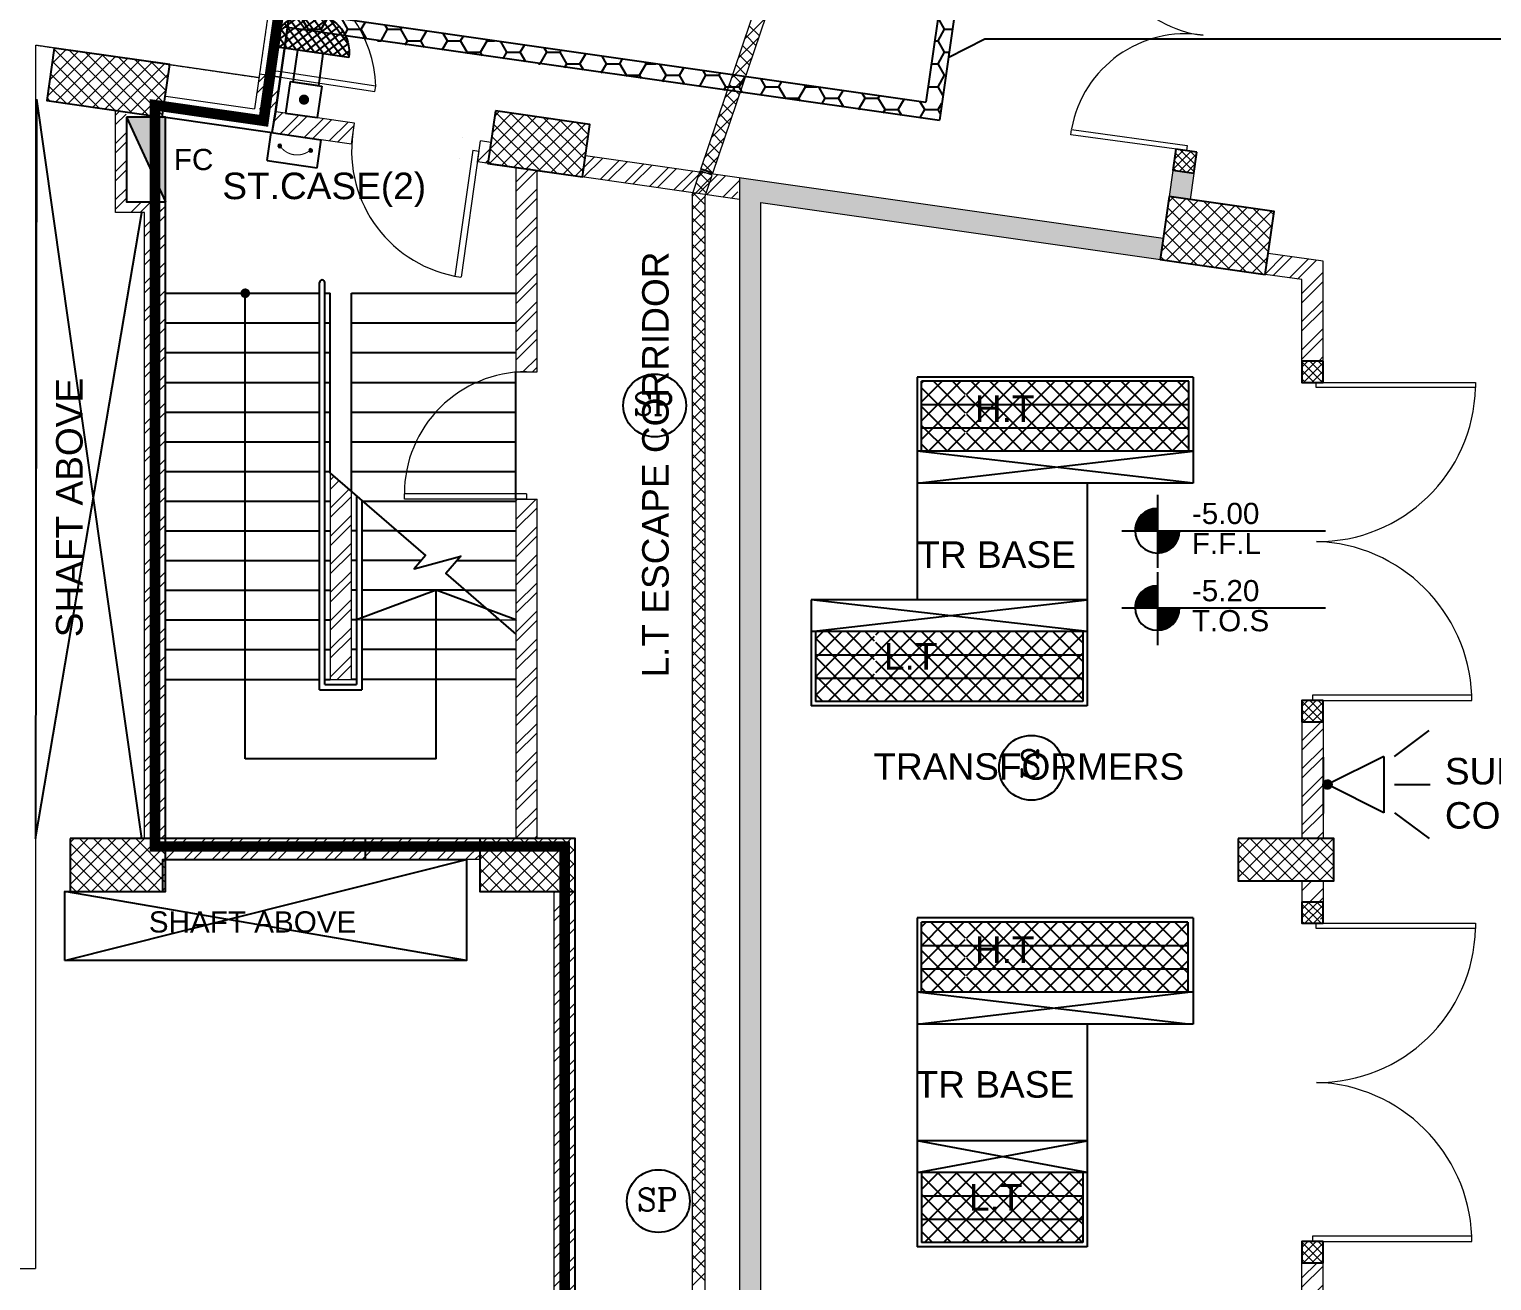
# Model space of a CAD drawing. Header units: inches. Extents: x 1217570 to 1674444, y 326920 to 480291.
# Drawn here: x 1548253 to 1562038, y 347090 to 358889 of the extents above; entities that cross this region are included whole.
import ezdxf

# ---------------------------------------------------------------- set-up
doc = ezdxf.new("R2010")
doc.units = ezdxf.units.IN
doc.header["$MEASUREMENT"] = 0
for name, pattern in [('DASHED2', [9.525, 6.35, -3.175]), ('HIDDEN', [9.525, 6.35, -3.175]), ('PHANTOM21', [1.25, 0.625, -0.125, 0.125, -0.125, 0.125, -0.125])]:
    doc.linetypes.add(name, pattern=pattern)
for name, color, linetype in [('01- Low voltage', 7, 'Continuous'), ('FA', 31, 'Continuous'), ('FFNEW', 252, 'Continuous'), ('FI-AL', 31, 'Continuous'), ('P-FIRE-HOSE', 8, 'PHANTOM21'), ('P-FIRE-TXT', 181, 'Continuous'), ('PA', 31, 'Continuous'), ('S-COL', 210, 'Continuous'), ('SHAFT', 7, 'Continuous'), ('stair', 1, 'Continuous'), ('STEEL', 5, 'Continuous'), ('TAXT', 3, 'Continuous'), ('TE-TX', 2, 'Continuous'), ('TEL', 211, 'Continuous'), ('Telephonw', 23, 'Continuous'), ('TEXT', 181, 'Continuous'), ('TRENCH', 8, 'Continuous'), ('VP', 8, 'Continuous')]:
    doc.layers.add(name, color=color, linetype=linetype)
for name, color, linetype, lineweight in [('A-Aroom', 3, 'Continuous', 18), ('A-BLOCK', 43, 'Continuous', 13), ('A-DOOR', 10, 'Continuous', 15), ('A-GLASS', 4, 'Continuous', 5), ('A-HATCH CONCRETE', 254, 'Continuous', 5), ('A-LEASING LINE', 7, 'DASHED2', 9), ('A-PROJECTION', 31, 'Continuous', 15), ('escape route', 8, 'HIDDEN', 15), ('wall hatch', 252, 'Continuous', 0)]:
    doc.layers.add(name, color=color, linetype=linetype, lineweight=lineweight)
doc.styles.add('romance', font='romanc.shx')
doc.styles.add('style1', font='arial.ttf')
pattern_1 = [(45, (1337614.36, 312749.91), (-132.58252, 132.58252), []), (45, (1337702.74, 312749.91), (-132.58252, 132.58252), [])]
pattern_2 = [(45, (1337639.36, 312749.91), (-132.58252, 132.58252), []), (45, (1337727.74, 312749.91), (-132.58252, 132.58252), [])]
pattern_3 = [(45, (1337614.36, 312749.91), (-88.388348, 88.388348), []), (135, (1337614.36, 312749.91), (-88.388348, -88.388348), [])]
pattern_4 = [(45, (1337614.36, 312749.915), (-66.29126, 66.29126), []), (135, (1337614.36, 312749.915), (-66.29126, -66.29126), [])]
pattern_5 = [(45, (1337614.356, 312749.915), (-39.7747564, 39.7747564), []), (135, (1337614.356, 312749.915), (-39.7747564, -39.7747564), [])]
pattern_6 = [(45, (1341716.94, 266100.54), (-132.58252, 132.58252), []), (45, (1341805.33, 266100.54), (-132.58252, 132.58252), [])]
pattern_7 = [(45, (1341716.94, 266100.535), (-66.29126, 66.29126), []), (135, (1341716.94, 266100.535), (-66.29126, -66.29126), [])]

# ---------------------------------------------------------------- blocks, each defined once
blk = doc.blocks.new('SDGTFHHD')
at = {"layer": 'A-HATCH CONCRETE'}
h = blk.add_hatch(dxfattribs=at)
h.set_pattern_fill('ANSI37', color=254, scale=750)
h.set_pattern_definition(pattern_4)
h.paths.add_polyline_path([(1383205, 739796), (1383135, 739301), (1384026, 739173), (1384096, 739668)])
h = blk.add_hatch(dxfattribs=at)
h.set_pattern_fill('ANSI37,_O', color=254, scale=450)
h.set_pattern_definition(pattern_5)
h.paths.add_polyline_path([(1389817, 739408), (1389619, 739436), (1389591, 739238), (1389789, 739210)])
h = blk.add_hatch(dxfattribs=at)
h.set_pattern_fill('ANSI37', color=254, scale=750)
h.set_pattern_definition(pattern_4)
h.paths.add_polyline_path([(1389555, 738990), (1389471, 738396), (1390461, 738255), (1390545, 738849)])
h = blk.add_hatch(dxfattribs=at)
h.set_pattern_fill('ANSI37,_O', color=254, scale=450)
h.set_pattern_definition([(45, (1337614.356, 320249.915), (-39.7747564, 39.7747564), []), (135, (1337614.356, 320249.915), (-39.7747564, -39.7747564), [])])
h.paths.add_polyline_path([(1391007, 737437), (1390807, 737437), (1390807, 737237), (1391007, 737237)])
h = blk.add_hatch(dxfattribs=at)
h.set_pattern_fill('ANSI37,_O', color=254, scale=450)
h.set_pattern_definition([(45, (1337614.356, 317049.915), (-39.7747564, 39.7747564), []), (135, (1337614.356, 317049.915), (-39.7747564, -39.7747564), [])])
h.paths.add_polyline_path([(1391007, 734237), (1390807, 734237), (1390807, 734037), (1391007, 734037)])
h = blk.add_hatch(dxfattribs=at)
h.set_pattern_fill('ANSI37', color=254, scale=750)
h.set_pattern_definition(pattern_4)
h.paths.add_polyline_path([(1390207, 732937), (1390207, 732537), (1391108, 732537), (1391108, 732937)])
h = blk.add_hatch(dxfattribs=at)
h.set_pattern_fill('ANSI37,_O', color=254, scale=450)
h.set_pattern_definition(pattern_5)
h.paths.add_polyline_path([(1391007, 732337), (1390807, 732337), (1390807, 732137), (1391007, 732137)])
h = blk.add_hatch(dxfattribs=at)
h.set_pattern_fill('ANSI37,_O', color=254, scale=450)
h.set_pattern_definition([(45, (1337614.356, 311949.915), (-39.7747564, 39.7747564), []), (135, (1337614.356, 311949.915), (-39.7747564, -39.7747564), [])])
h.paths.add_polyline_path([(1391007, 729137), (1390807, 729137), (1390807, 728937), (1391007, 728937)])
at = {"layer": 'TEXT', "ltscale": 0.5}
h = blk.add_hatch(dxfattribs=at)
h.set_pattern_fill('ANSI31', color=254, scale=0.8)
h.set_pattern_definition([(45, (307452.52672, 146264.8709), (-0.070710678119, 0.070710678119), [])])
h.paths.add_polyline_path([(1389444, 736048, 0.414214), (1389234, 735838), (1389444, 735838)])
h.paths.add_polyline_path([(1389654, 735838), (1389444, 735838), (1389444, 735629, 0.414214)])
h = blk.add_hatch(dxfattribs=at)
h.set_pattern_fill('ANSI31', color=254, scale=0.8)
h.set_pattern_definition([(45, (307452.52672, 145536.4709), (-0.070710678119, 0.070710678119), [])])
h.paths.add_polyline_path([(1389444, 735320, 0.414214), (1389234, 735110), (1389444, 735110)])
h.paths.add_polyline_path([(1389654, 735110), (1389444, 735110), (1389444, 734900, 0.414214)])
at = {"layer": 'TRENCH'}
h = blk.add_hatch(dxfattribs=at)
h.set_pattern_fill('ANSI37', color=254, scale=1000)
h.set_pattern_definition(pattern_3)
h.paths.add_polyline_path([(1389741, 737027), (1389741, 737247), (1387221, 737247), (1387221, 737027)])
h.paths.add_polyline_path([(1389741, 736807), (1389741, 737027), (1387221, 737027), (1387221, 736807)])
h.paths.add_polyline_path([(1387221, 736807), (1387221, 736587), (1389741, 736587), (1389741, 736807)])
h.paths.add_polyline_path([(1387634, 736727), (1387644, 736727), (1387644, 737242), (1387634, 737242)])
h.paths.add_polyline_path([(1387662, 736686), (1388324, 736686), (1388324, 737226), (1387662, 737226)], flags=9)
h = blk.add_hatch(dxfattribs=at)
h.set_pattern_fill('ANSI37', color=254, scale=1000)
h.set_pattern_definition(pattern_3)
h.paths.add_polyline_path([(1386221, 734887), (1386221, 734667), (1388741, 734667), (1388741, 734887)])
h.paths.add_polyline_path([(1386221, 734667), (1386221, 734447), (1388741, 734447), (1388741, 734667)])
h.paths.add_polyline_path([(1388741, 734227), (1388741, 734447), (1386221, 734447), (1386221, 734227)])
h.paths.add_polyline_path([(1386779, 734392), (1386792, 734392), (1386792, 734907), (1386779, 734907)])
h.paths.add_polyline_path([(1386805, 734351), (1387414, 734351), (1387414, 734891), (1386805, 734891)], flags=9)
h = blk.add_hatch(dxfattribs=at)
h.set_pattern_fill('ANSI37', color=254, scale=1000)
h.set_pattern_definition(pattern_3)
h.paths.add_polyline_path([(1387221, 732147), (1387221, 731927), (1389731, 731927), (1389731, 732147)])
h.paths.add_polyline_path([(1387221, 731927), (1387221, 731707), (1389731, 731707), (1389731, 731927)])
h.paths.add_polyline_path([(1387221, 731707), (1387221, 731487), (1389731, 731487), (1389731, 731707)])
h.paths.add_polyline_path([(1387634, 731627), (1387646, 731627), (1387646, 732142), (1387634, 732142)])
h.paths.add_polyline_path([(1387662, 731586), (1388324, 731586), (1388324, 732126), (1387662, 732126)], flags=9)
h = blk.add_hatch(dxfattribs=at)
h.set_pattern_fill('ANSI37', color=254, scale=1000)
h.set_pattern_definition(pattern_3)
h.paths.add_polyline_path([(1387221, 729787), (1387221, 729567), (1388741, 729567), (1388741, 729787)])
h.paths.add_polyline_path([(1387221, 729567), (1387221, 729347), (1388741, 729347), (1388741, 729567)])
h.paths.add_polyline_path([(1388741, 729127), (1388741, 729347), (1387221, 729347), (1387221, 729127)])
h.paths.add_polyline_path([(1387606, 729251), (1388215, 729251), (1388215, 729791), (1387606, 729791)], flags=9)
at = {"layer": 'wall hatch', "ltscale": 500}
h = blk.add_hatch(dxfattribs=at)
h.set_pattern_fill('ANSI35', color=254, scale=500)
h.set_pattern_definition([(45, (1389662.71, 739214.03), (-88.3883, 88.3883), []), (45, (1389751.1, 739214.03), (-88.3883, 88.3883), [156.25, -31.25, 0, -31.25])])
edge = h.paths.add_edge_path(flags=17)
edge.add_line((1391295, 749705), (1391097, 749734))
edge.add_line((1391097, 749734), (1389985, 741945))
edge.add_line((1389985, 741945), (1390199, 741915))
edge.add_line((1390199, 741915), (1391295, 749705))
edge.add_line((1391295, 749705), (1391097, 749734))
h.paths.add_polyline_path([(1391295, 749705), (1391097, 749734), (1389985, 741945), (1390199, 741915)], flags=17)
h.paths.add_polyline_path([(1389471, 738396), (1389499, 738594), (1385507, 739164), (1385507, 739003), (1385507, 738966), (1385507, 728237), (1385707, 728237), (1385707, 738933)])
h.paths.add_polyline_path([(1389789, 739210), (1389591, 739238), (1389555, 738990), (1389753, 738962)])
h.paths.add_polyline_path([(1385507, 726937), (1385707, 726940), (1385707, 727037), (1385507, 727037)])
h = blk.add_hatch(dxfattribs=at)
h.set_pattern_fill('ANSI32', color=254, scale=500)
h.set_pattern_definition(pattern_1)
h.paths.add_polyline_path([(1380097, 739738), (1380097, 739734), (1381848, 739484), (1381876, 739682), (1381134, 739788), (1381100, 739591)])
h = blk.add_hatch(dxfattribs=at)
h.set_pattern_fill('ANSI32', color=254, scale=500)
h.set_pattern_definition(pattern_1)
h.paths.add_polyline_path([(1383163, 739499), (1383064, 739513), (1383036, 739315), (1383135, 739301)])
h = blk.add_hatch(dxfattribs=at)
h.set_pattern_fill('ANSI32', color=254, scale=500)
h.set_pattern_definition(pattern_2)
h.paths.add_polyline_path([(1383597, 737337), (1383598, 739243), (1383397, 739272), (1383397, 737337)])
h = blk.add_hatch(dxfattribs=at)
h.set_pattern_fill('ANSI32', color=254, scale=500)
h.set_pattern_definition(pattern_1)
h.paths.add_polyline_path([(1385507, 739164), (1384054, 739371), (1384026, 739173), (1385482, 738966)])
h = blk.add_hatch(dxfattribs=at)
h.set_pattern_fill('ANSI32', color=254, scale=500)
h.set_pattern_definition(pattern_1)
h.paths.add_polyline_path([(1390348, 738291), (1390461, 738255), (1390348, 738291)])
h.paths.add_polyline_path([(1390807, 737437), (1391007, 737437), (1391007, 738379), (1390489, 738453), (1390461, 738255), (1390807, 738204), (1390807, 737237)])
h = blk.add_hatch(dxfattribs=at)
h.set_pattern_fill('ANSI32', color=254, scale=500)
h.set_pattern_definition(pattern_2)
h.paths.add_polyline_path([(1383597, 736137), (1383397, 736137), (1383397, 732937), (1383597, 732937)])
h.paths.add_polyline_path([(1381647, 736382), (1381647, 734437), (1381847, 734437), (1381847, 736208)])
h = blk.add_hatch(dxfattribs=at)
h.set_pattern_fill('ANSI32', color=254, scale=500)
h.set_pattern_definition([(45, (1337589.36, 312749.91), (-132.58252, 132.58252), []), (45, (1337677.74, 312749.91), (-132.58252, 132.58252), [])])
h.paths.add_polyline_path([(1391007, 732537), (1390982, 732537), (1390982, 732137), (1390992, 732137), (1391007, 732137)])
h.paths.add_polyline_path([(1390807, 732337), (1390982, 732337), (1390982, 732537), (1390807, 732537)])
h.paths.add_polyline_path([(1391007, 734037), (1390807, 734037), (1390807, 732937), (1391007, 732937)])
h = blk.add_hatch(dxfattribs=at)
h.set_pattern_fill('ANSI32', color=254, scale=500)
h.set_pattern_definition(pattern_1)
edge = h.paths.add_edge_path()
edge.add_line((1391007, 728937), (1390807, 728937))
edge.add_line((1390807, 728937), (1390807, 728637))
edge.add_line((1390807, 728637), (1386283, 728637))
edge.add_arc((1385908, 728581), 379, -22.3179, 8.5397, ccw=False)
edge.add_line((1386259, 728437), (1390807, 728437))
edge.add_line((1390807, 728437), (1390807, 727687))
edge.add_line((1390807, 727687), (1391007, 727687))
edge.add_line((1391007, 727687), (1391007, 728937))
at = {"color": 254, "linetype": 'Continuous', "ltscale": 100}
blk.add_lwpolyline([(1385707, 721237), (1385707, 726940), (1385507, 726937), (1383958, 726937), (1383958, 732937), (1380097, 732937), (1380097, 739738), (1381100, 739591), (1381134, 739788), (1381678, 743600), (1382721, 750905), (1382763, 751202), (1347098, 756262), (1346331, 744553), (1368108, 741445), (1368106, 734887), (1367208, 734887), (1367208, 734687), (1367208, 731437), (1359158, 731437), (1359158, 731237), (1359158, 721237), (1385707, 721237)], dxfattribs=at)
at = {"layer": 'A-BLOCK', "color": 254, "ltscale": 100}
for p, q in [((1381180, 740114), (1381134, 739788)), ((1381848, 739484), (1380070, 739738)), ((1381876, 739682), (1381134, 739788)), ((1381848, 739484), (1381876, 739682)), ((1383036, 739315), (1383064, 739513)), ((1383163, 739499), (1383064, 739513)), ((1389619, 739436), (1389555, 738990)), ((1389619, 739436), (1389817, 739408)), ((1389817, 739408), (1389753, 738962)), ((1385507, 738962), (1383036, 739315)), ((1383397, 739267), (1383397, 737337)), ((1389499, 738594), (1384054, 739371)), ((1383597, 737337), (1383597, 739238)), ((1380097, 732937), (1380097, 738938)), ((1391007, 738379), (1390489, 738453)), ((1391007, 737237), (1391007, 738379)), ((1390807, 738206), (1390461, 738255)), ((1390807, 737237), (1390807, 738206)), ((1383397, 737337), (1383597, 737337)), ((1391007, 737237), (1390807, 737237)), ((1383397, 736137), (1383397, 732937)), ((1383397, 736137), (1383597, 736137)), ((1383597, 732937), (1383597, 736137)), ((1390807, 734237), (1390807, 732937)), ((1391007, 734237), (1390807, 734237)), ((1391007, 734237), (1391007, 732937)), ((1383108, 732937), (1380097, 732937)), ((1390807, 732537), (1390807, 732137)), ((1391007, 732537), (1391007, 732137)), ((1383958, 732437), (1383958, 726937)), ((1391007, 732137), (1390807, 732137)), ((1390807, 728637), (1390807, 729137)), ((1391007, 729137), (1390807, 729137)), ((1391007, 728437), (1391007, 729137))]:
    blk.add_line(p, q, dxfattribs=at)
blk.add_lwpolyline([(1385507, 739164), (1385507, 728237), (1385707, 728237), (1385707, 738933), (1389472, 738396)], dxfattribs=at)
blk.add_lwpolyline([(1381647, 736382), (1381647, 734437), (1381847, 734437), (1381847, 736208)], close=True, dxfattribs=at)
at = {"layer": 'A-DOOR', "color": 254}
for p, q in [((1382991, 739425), (1382821, 738237)), ((1383050, 739417), (1382881, 738229)), ((1382991, 739425), (1383050, 739417)), ((1389725, 739471), (1389718, 739422)), ((1390942, 737187), (1390942, 737237)), ((1382347, 736137), (1382347, 736187)), ((1383497, 736187), (1382347, 736187)), ((1383497, 736137), (1382347, 736137)), ((1383497, 736187), (1383497, 736137)), ((1390907, 734287), (1390907, 734237)), ((1390942, 732087), (1390942, 732137)), ((1390907, 729187), (1390907, 729137))]:
    blk.add_line(p, q, dxfattribs=at)
for points in [[(1381180, 740114), (1382070, 739980), (1382077, 740030), (1381187, 740163)], [(1389669, 739429), (1389718, 739422), (1388629, 739572), (1388636, 739622), (1389725, 739471)], [(1390992, 737237), (1390942, 737237), (1392442, 737237), (1392442, 737187), (1390942, 737187)], [(1390957, 734237), (1390907, 734237), (1392407, 734237), (1392407, 734287), (1390907, 734287)], [(1390992, 732137), (1390942, 732137), (1392442, 732137), (1392442, 732087), (1390942, 732087)], [(1390957, 729137), (1390907, 729137), (1392407, 729137), (1392407, 729187), (1390907, 729187)]]:
    blk.add_lwpolyline(points, dxfattribs=at)
for centre, radius, start, end in [((1389995, 741571), 1068, 173.0804, 263.5363), ((1380924, 740000), 1153, 1.4715, 70.0116), ((1389710, 739431), 1092, 81.3402, 169.6412), ((1383050, 739417), 1200, 171.8773, 261.8773), ((1383497, 736187), 1150, 89.9978, 180), ((1390956, 737223), 1487, 269.4746, 358.5943), ((1390894, 734223), 1515, 2.4168, 88.1519), ((1390956, 732123), 1487, 269.4746, 358.5943), ((1390894, 729123), 1515, 2.4168, 88.1519)]:
    blk.add_arc(centre, radius, start, end, dxfattribs=at)
at = {"layer": 'A-PROJECTION', "color": 254}
blk.add_line((1383244, 734997), (1383397, 734997), dxfattribs=at)
at = {"layer": 'S-COL', "color": 254}
for points in [[(1383205, 739796), (1383135, 739301), (1384026, 739173), (1384096, 739668)], [(1389817, 739408), (1389619, 739436), (1389591, 739238), (1389789, 739210), (1389817, 739408)], [(1389555, 738990), (1389471, 738396), (1390461, 738255), (1390545, 738849)], [(1391007, 737437), (1390807, 737437), (1390807, 737237), (1391007, 737237)], [(1391007, 734237), (1390807, 734237), (1390807, 734037), (1391007, 734037)], [(1390207, 732937), (1390207, 732537), (1391108, 732537), (1391108, 732937)], [(1391007, 732337), (1390807, 732337), (1390807, 732137), (1391007, 732137)], [(1391007, 729137), (1390807, 729137), (1390807, 728937), (1391007, 728937)]]:
    blk.add_lwpolyline(points, close=True, dxfattribs=at)
blk.add_lwpolyline([(1383958, 732437), (1383958, 732437), (1383958, 732937), (1383058, 732937)], dxfattribs=at)
at = {"layer": 'SHAFT', "color": 254, "linetype": 'HIDDEN', "ltscale": 0.5}
for p, q in [((1381847, 736208), (1381847, 738077)), ((1381847, 738077), (1383397, 738077)), ((1381847, 737797), (1383397, 737797)), ((1381847, 737517), (1383397, 737517)), ((1383397, 736137), (1383397, 737340)), ((1381847, 737237), (1383397, 737237)), ((1381847, 736957), (1383397, 736957)), ((1381847, 736677), (1383397, 736677)), ((1381847, 736397), (1383397, 736397)), ((1381952, 736117), (1383397, 736117)), ((1382275, 735837), (1383397, 735837)), ((1382845, 735557), (1383397, 735557)), ((1382921, 735277), (1383397, 735277))]:
    blk.add_line(p, q, dxfattribs=at)
at = {"layer": 'stair', "color": 254}
for p, q in [((1381547, 734337), (1381547, 738177)), ((1381597, 734387), (1381597, 738177)), ((1380097, 738077), (1381547, 738077)), ((1380847, 733687), (1380847, 738077)), ((1381597, 738077), (1381647, 738077)), ((1381647, 736382), (1381647, 738077)), ((1380097, 737797), (1381547, 737797)), ((1381597, 737797), (1381647, 737797)), ((1380097, 737517), (1381547, 737517)), ((1381597, 737517), (1381647, 737517)), ((1380097, 737237), (1381547, 737237)), ((1381597, 737237), (1381647, 737237)), ((1380097, 736957), (1381547, 736957)), ((1381597, 736957), (1381647, 736957)), ((1380097, 736677), (1381547, 736677)), ((1381597, 736677), (1381647, 736677)), ((1380097, 736397), (1381547, 736397)), ((1381597, 736397), (1381647, 736397)), ((1380097, 736117), (1381547, 736117)), ((1381597, 736117), (1381647, 736117)), ((1381897, 736165), (1381897, 734387)), ((1381947, 736121), (1381947, 734337)), ((1380097, 735837), (1381547, 735837)), ((1381597, 735837), (1381647, 735837)), ((1381897, 735837), (1381847, 735837)), ((1382275, 735837), (1381947, 735837)), ((1380097, 735557), (1381547, 735557)), ((1381597, 735557), (1381647, 735557)), ((1381897, 735557), (1381847, 735557)), ((1382506, 735557), (1381947, 735557)), ((1380097, 735277), (1381547, 735277)), ((1381597, 735277), (1381647, 735277)), ((1381897, 735277), (1381847, 735277)), ((1382921, 735277), (1381947, 735277)), ((1382647, 733687), (1382647, 735277)), ((1380097, 734997), (1381547, 734997)), ((1381597, 734997), (1381647, 734997)), ((1381897, 734997), (1381847, 734997)), ((1383244, 734997), (1381947, 734997)), ((1380097, 734717), (1381547, 734717)), ((1381597, 734717), (1381647, 734717)), ((1381897, 734717), (1381847, 734717)), ((1383397, 734717), (1381947, 734717)), ((1380097, 734437), (1381547, 734437)), ((1381597, 734437), (1381647, 734437)), ((1381897, 734437), (1381847, 734437)), ((1383397, 734437), (1381947, 734437)), ((1381547, 734337), (1381947, 734337)), ((1381597, 734387), (1381897, 734387)), ((1381597, 734387), (1381897, 734387)), ((1382647, 733687), (1380847, 733687))]:
    blk.add_line(p, q, dxfattribs=at)
at = {"layer": 'stair', "color": 254, "const_width": 40.5}
blk.add_lwpolyline([(1380872, 738077, -1), (1380822, 738077, -1)], format="xyb", close=True, dxfattribs=at)
at = {"layer": 'stair', "color": 254, "const_width": 5}
blk.add_lwpolyline([(1380847, 738077), (1380847, 733687), (1382647, 733687), (1382647, 735277), (1381897, 734997), (1383397, 734997), (1382647, 735277)], dxfattribs=at)
at = {"layer": 'stair', "color": 254}
for points in [[(1381647, 736382), (1382545, 735603), (1382439, 735480), (1382880, 735598), (1382739, 735435), (1383397, 734864)], [(1383397, 734997), (1382647, 735277), (1381897, 734997)]]:
    blk.add_lwpolyline(points, dxfattribs=at)
blk.add_arc((1381572, 738177), 25, 0, 180, dxfattribs=at)
at = {"layer": 'STEEL', "color": 254}
for p, q in [((1382891, 739541), (1382891, 739541)), ((1382863, 739343), (1382863, 739343))]:
    blk.add_line(p, q, dxfattribs=at)
at = {"layer": 'TEXT', "color": 254, "ltscale": 0.5}
for p, q in [((1389444, 736176), (1389444, 735488)), ((1389110, 735838), (1391028, 735838)), ((1389444, 735447), (1389444, 734760)), ((1389110, 735110), (1391028, 735110))]:
    blk.add_line(p, q, dxfattribs=at)
for centre in [(1389444, 735838), (1389444, 735110)]:
    blk.add_arc(centre, 210, 90, 0, dxfattribs=at)
at = {"layer": 'TRENCH', "color": 254}
for p, q in [((1389781, 737287), (1387181, 737287)), ((1387181, 737287), (1387181, 735186)), ((1389741, 737247), (1387221, 737247)), ((1387221, 736587), (1387221, 737247)), ((1389741, 736587), (1389741, 737247)), ((1389781, 737287), (1389781, 736286)), ((1387221, 737027), (1389741, 737027)), ((1387221, 736807), (1389741, 736807)), ((1389781, 736587), (1387181, 736587)), ((1387181, 736587), (1387181, 735186)), ((1387181, 736286), (1389781, 736587)), ((1389781, 736286), (1387181, 736587)), ((1389781, 736287), (1387181, 736287)), ((1388781, 736287), (1387181, 736287)), ((1387181, 736275), (1387181, 735186)), ((1388781, 736286), (1388781, 734187)), ((1388781, 736286), (1388781, 735186)), ((1388781, 735187), (1386181, 735187)), ((1386181, 735186), (1386181, 734187)), ((1386181, 734887), (1388781, 735186)), ((1388781, 734887), (1386181, 735186)), ((1388781, 735187), (1387181, 735187)), ((1388781, 734887), (1386181, 734887)), ((1386221, 734887), (1386221, 734227)), ((1388741, 734887), (1388741, 734227)), ((1386221, 734667), (1388741, 734667)), ((1386221, 734447), (1388741, 734447)), ((1388781, 734187), (1386181, 734187)), ((1388741, 734227), (1386221, 734227)), ((1389781, 732187), (1387181, 732187)), ((1387181, 732187), (1387181, 729087)), ((1389731, 732147), (1387221, 732147)), ((1387221, 731487), (1387221, 732147)), ((1389731, 732147), (1389731, 731487)), ((1389781, 732187), (1389781, 731186)), ((1387221, 731927), (1389731, 731927)), ((1387221, 731707), (1389731, 731707)), ((1389781, 731487), (1387181, 731487)), ((1387181, 731487), (1387181, 731193)), ((1387181, 731186), (1389731, 731487)), ((1389731, 731186), (1387181, 731487)), ((1388781, 731187), (1387181, 731187)), ((1387181, 731175), (1387181, 730086)), ((1389781, 731186), (1388781, 731186)), ((1388781, 731186), (1388781, 730086)), ((1388781, 730087), (1387181, 730087)), ((1387181, 729787), (1388781, 730086)), ((1388781, 729787), (1387181, 730086)), ((1388781, 730086), (1388781, 729087)), ((1388781, 729787), (1387181, 729787)), ((1387221, 729787), (1387221, 729127)), ((1388741, 729787), (1388741, 729127)), ((1387221, 729567), (1388741, 729567)), ((1387221, 729347), (1388741, 729347)), ((1388781, 729087), (1387181, 729087)), ((1388741, 729127), (1387221, 729127))]:
    blk.add_line(p, q, dxfattribs=at)
at = {"layer": 'TEXT', "color": 254, "ltscale": 0.5, "style": 'style1'}
for s, height, p in [('ST.CASE(2)', 250, (1380631, 738964)), ('-5.00', 200, (1389769, 735901)), ('F.F.L', 200, (1389769, 735618)), ('-5.20', 200, (1389769, 735173)), ('T.O.S', 200, (1389769, 734890))]:
    blk.add_text(s, height=height, dxfattribs=at).set_placement(p)
blk.add_text('L.T ESCAPE CORRIDOR', height=250, rotation=90, dxfattribs=at).set_placement((1384838, 734454))
at = {"layer": 'TEXT', "color": 254, "ltscale": 0.5, "char_height": 250, "width": 5174.88, "attachment_point": 1, "style": 'style1'}
for s, insert in [('H.T', (1387724, 737113)), ('TR BASE', (1387181, 735738)), ('L.T', (1386867, 734778)), ('TRANSFORMERS', (1386767, 733740)), ('SUBSTATION\\PCORRIDOR ', (1392154, 733696)), ('H.T', (1387724, 732013)), ('TR BASE', (1387165, 730743)), ('L.T', (1387668, 729678))]:
    blk.add_mtext(s, dxfattribs=dict(at, insert=insert))
blk = doc.blocks.new('FHC')
at = {"layer": 'P-FIRE-HOSE', "linetype": 'Continuous'}
blk.add_hatch(color=256, dxfattribs=at).paths.add_polyline_path([(-0.4, 0.185), (-0.4, -0.185), (0.4, 0.185)])
blk.add_line((-0.4, -0.185), (0.4, 0.185), dxfattribs=at)
blk.add_lwpolyline([(-0.4, -0.185), (0.4, -0.185), (0.4, 0.185), (-0.4, 0.185)], close=True, dxfattribs=at)
blk = doc.blocks.new('SEDRGFE')
at = {"layer": 'A-HATCH CONCRETE'}
h = blk.add_hatch(dxfattribs=at)
h.set_pattern_fill('ANSI37', color=250, scale=750)
h.set_pattern_definition(pattern_7)
h.paths.add_polyline_path([(1384168, 693089), (1384239, 693584), (1383150, 693740), (1383079, 693245)])
h = blk.add_hatch(dxfattribs=at)
h.set_pattern_fill('ANSI37', color=250, scale=750)
h.set_pattern_definition([(45, (1341806.06, 266100.535), (-66.29126, 66.29126), []), (135, (1341806.06, 266100.535), (-66.29126, -66.29126), [])])
h.paths.add_polyline_path([(1383300, 686288), (1383300, 685788), (1384200, 685788), (1384200, 686288)])
h = blk.add_hatch(dxfattribs=at)
h.set_pattern_fill('ANSI37', color=250, scale=750)
h.set_pattern_definition(pattern_7)
h.paths.add_polyline_path([(1387160, 686288), (1387160, 685788), (1388060, 685788), (1388060, 686288)])
at = {"layer": 'wall hatch', "ltscale": 500}
h = blk.add_hatch(dxfattribs=at)
h.set_pattern_fill('ANSI35', color=250, scale=500)
h.set_pattern_definition([(45, (1393765.3, 692564.65), (-88.38835, 88.38835), []), (45, (1393853.68, 692564.65), (-88.38835, 88.38835), [156.25, -31.25, 0, -31.25])])
edge = h.paths.add_edge_path(flags=17)
edge.add_line((1395397, 703056), (1395199, 703084))
edge.add_line((1395199, 703084), (1394088, 695296))
edge.add_line((1394088, 695296), (1394301, 695265))
edge.add_line((1394301, 695265), (1395397, 703056))
edge.add_line((1395397, 703056), (1395199, 703084))
h.paths.add_polyline_path([(1395397, 703056), (1395199, 703084), (1394088, 695296), (1394301, 695265)], flags=17)
h.paths.add_polyline_path([(1389810, 680290), (1389610, 680288), (1389610, 674888), (1389810, 674888)])
h = blk.add_hatch(dxfattribs=at)
h.set_pattern_fill('ANSI32', color=250, scale=500)
h.set_pattern_definition(pattern_6)
h.paths.add_polyline_path([(1385037, 693170), (1385235, 693142), (1385281, 693465), (1385083, 693494)])
h = blk.add_hatch(dxfattribs=at)
h.set_pattern_fill('ANSI32', color=250, scale=500)
h.set_pattern_definition([(45, (1341741.94, 266100.54), (-132.58252, 132.58252), []), (45, (1341830.33, 266100.54), (-132.58252, 132.58252), [])])
h.paths.add_polyline_path([(1383827, 693142), (1383727, 693156), (1383727, 692189), (1384197, 692189), (1384197, 692289), (1383827, 692289)])
h = blk.add_hatch(dxfattribs=at)
h.set_pattern_fill('ANSI32', color=250, scale=500)
h.set_pattern_definition(pattern_6)
h.paths.add_polyline_path([(1384200, 693089), (1384200, 693085), (1385203, 692942), (1385203, 692942)])
h = blk.add_hatch(dxfattribs=at)
h.set_pattern_fill('ANSI32', color=250, scale=500)
h.set_pattern_definition([(45, (1341743.92, 266100.58), (-132.58252, 132.58252), []), (45, (1341832.3, 266100.58), (-132.58252, 132.58252), [])])
h.paths.add_polyline_path([(1384199, 692223), (1384000, 692223), (1383999, 686288), (1384199, 686288)])
h = blk.add_hatch(dxfattribs=at)
h.set_pattern_fill('ANSI32', color=250, scale=500)
h.set_pattern_definition(pattern_6)
h.paths.add_polyline_path([(1387160, 686088), (1387160, 686288), (1384200, 686288), (1384200, 686088)])
h = blk.add_hatch(dxfattribs=at)
h.set_pattern_fill('ANSI32', color=250, scale=500)
h.set_pattern_definition(pattern_6)
h.paths.add_polyline_path([(1388060, 681938), (1387860, 681938), (1387860, 680088), (1389610, 680089), (1389610, 680289), (1388060, 680288)])
h.paths.add_polyline_path([(1388060, 683430), (1387860, 683430), (1387860, 681938), (1388060, 681938)])
h.paths.add_polyline_path([(1388060, 685788), (1387860, 685788), (1387860, 683430), (1388060, 683430)])
at = {"color": 250, "linetype": 'Continuous', "ltscale": 100}
blk.add_lwpolyline([(1389810, 674588), (1389810, 680290), (1389610, 680288), (1388060, 680288), (1388060, 686288), (1384200, 686288), (1384200, 693089), (1385203, 692942), (1385236, 693139), (1385780, 696950), (1386823, 704256), (1386865, 704553), (1351200, 709613), (1350434, 697904), (1372211, 694796), (1372209, 688237), (1371310, 688237), (1371310, 688038), (1371310, 684788), (1363260, 684788), (1363260, 684588), (1363260, 674588), (1389810, 674588)], dxfattribs=at)
at = {"layer": 'A-BLOCK', "color": 250, "ltscale": 100}
for p, q in [((1385085, 693493), (1385038, 693167)), ((1385283, 693465), (1385085, 693493)), ((1385283, 693465), (1385236, 693139)), ((1384201, 693287), (1385038, 693167)), ((1383727, 692189), (1383727, 693156)), ((1385203, 692942), (1384172, 693089)), ((1384200, 686288), (1384200, 692289)), ((1384000, 692189), (1383727, 692189)), ((1384000, 686288), (1384000, 692189)), ((1387210, 686288), (1384200, 686288)), ((1387160, 686088), (1384200, 686088)), ((1387860, 685788), (1387860, 680088)), ((1388060, 685788), (1388060, 680288))]:
    blk.add_line(p, q, dxfattribs=at)
at = {"layer": 'A-DOOR', "color": 250}
for points in [[(1385290, 693514), (1385191, 693529), (1385184, 693479)], [(1385233, 693472), (1385184, 693479), (1385283, 693464)]]:
    blk.add_lwpolyline(points, dxfattribs=at)
at = {"layer": 'escape route', "color": 250, "ltscale": 0.5}
for p, q in [((1385420, 695840), (1385080, 693462)), ((1382975, 693768), (1385080, 693462)), ((1382975, 682234), (1382975, 693768)), ((1363525, 682234), (1382975, 682234))]:
    blk.add_line(p, q, dxfattribs=at)
at = {"layer": 'S-COL', "color": 250}
for points in [[(1383150, 693740), (1383079, 693245), (1384168, 693089), (1384239, 693584)], [(1383300, 686288), (1383300, 685788), (1384200, 685788), (1384200, 686288)], [(1387160, 686288), (1387160, 685788), (1388060, 685788), (1388060, 686288)]]:
    blk.add_lwpolyline(points, close=True, dxfattribs=at)
at = {"layer": 'SHAFT', "color": 250, "ltscale": 0.5}
for p, q in [((1382984, 693258), (1382972, 686288)), ((1382984, 693258), (1383972, 686288)), ((1382972, 686288), (1383974, 692189)), ((1383249, 685138), (1387035, 686088)), ((1387035, 685138), (1383249, 685788))]:
    blk.add_line(p, q, dxfattribs=at)
blk.add_lwpolyline([(1383249, 685138), (1383249, 685788), (1384172, 685788), (1384172, 686088), (1387035, 686088), (1387035, 685138)], close=True, dxfattribs=at)
at = {"layer": 'VP', "color": 250, "ltscale": 100}
blk.add_line((1386081, 686288), (1386081, 686088), dxfattribs=at)
at = {"layer": 'P-FIRE-HOSE', "color": 250, "xscale": 1000.000000003958, "yscale": 1000.000000003958, "zscale": 1000.000000003958, "rotation": 270}
blk.add_blockref('FHC', (1384015, 692689), dxfattribs=at)
blk.add_blockref('FHC', (1384015, 692689), dxfattribs=at)
at = {"layer": 'P-FIRE-TXT', "color": 250, "style": 'style1'}
blk.add_text('FC', height=200, dxfattribs=at).set_placement((1384277, 692589))
at = {"layer": 'TAXT', "color": 250, "ltscale": 100, "style": 'style1'}
blk.add_text('SHAFT ABOVE', height=200, dxfattribs=at).set_placement((1384041, 685401))
at = {"layer": 'TEXT', "color": 250, "ltscale": 0.5, "style": 'style1'}
blk.add_text('SHAFT ABOVE', height=250, rotation=90, dxfattribs=at).set_placement((1383417, 688185))
blk = doc.blocks.new('A$C18244DA6')
at = {"color": 252, "linetype": 'Continuous', "ltscale": 100}
blk.add_line((34597, 14674), (34483, 14712), dxfattribs=at)
at = {"layer": 'A-Aroom', "color": 252}
for p, q in [((34483, 14712), (36746, 21404)), ((34597, 14674), (36860, 21366)), ((34400, 14466), (34477, 14694)), ((34591, 14655), (34477, 14694)), ((34520, 14447), (34591, 14655)), ((34400, 14466), (34400, 2420)), ((34520, 14447), (34520, 2420))]:
    blk.add_line(p, q, dxfattribs=at)
at = {"layer": 'A-Aroom', "color": 252, "linetype": 'Continuous'}
for p, q in [((34900, 15944), (35091, 16135)), ((35035, 15968), (34940, 16063)), ((34836, 15757), (35028, 15948)), ((34972, 15783), (34877, 15878)), ((35003, 15876), (34909, 15970)), ((34773, 15570), (34965, 15761)), ((34941, 15691), (34846, 15785)), ((34878, 15506), (34784, 15600)), ((34910, 15598), (34815, 15693)), ((34710, 15383), (34901, 15574)), ((34847, 15413), (34752, 15508)), ((34647, 15196), (34838, 15387)), ((34784, 15228), (34690, 15323)), ((34816, 15321), (34721, 15416)), ((34583, 15009), (34775, 15200)), ((34753, 15136), (34658, 15231)), ((34691, 14951), (34596, 15046)), ((34722, 15043), (34627, 15138)), ((34520, 14822), (34712, 15013)), ((34659, 14859), (34565, 14953)), ((34597, 14674), (34502, 14768)), ((34522, 14699), (34648, 14826)), ((34628, 14766), (34533, 14861)), ((34400, 14454), (34585, 14639)), ((34457, 14635), (34506, 14684)), ((34566, 14581), (34471, 14676)), ((34520, 14379), (34408, 14491)), ((34534, 14489), (34440, 14583)), ((34400, 14330), (34522, 14452)), ((34520, 14255), (34400, 14375)), ((34400, 14207), (34520, 14327)), ((34520, 14132), (34400, 14252)), ((34400, 14083), (34520, 14203)), ((34520, 14008), (34400, 14128)), ((34400, 13959), (34520, 14079)), ((34520, 13884), (34400, 14004)), ((34400, 13835), (34520, 13955)), ((34520, 13760), (34400, 13880)), ((34400, 13712), (34520, 13832)), ((34520, 13637), (34400, 13757)), ((34400, 13588), (34520, 13708)), ((34520, 13513), (34400, 13633)), ((34400, 13464), (34520, 13584)), ((34520, 13389), (34400, 13509)), ((34400, 13340), (34520, 13460)), ((34520, 13265), (34400, 13385)), ((34400, 13217), (34520, 13337)), ((34520, 13142), (34400, 13262)), ((34400, 13093), (34520, 13213)), ((34520, 13018), (34400, 13138)), ((34400, 12969), (34520, 13089)), ((34520, 12894), (34400, 13014)), ((34400, 12845), (34520, 12965)), ((34520, 12770), (34400, 12890)), ((34400, 12722), (34520, 12842)), ((34520, 12647), (34400, 12767)), ((34400, 12598), (34520, 12718)), ((34520, 12523), (34400, 12643)), ((34400, 12474), (34520, 12594)), ((34520, 12399), (34400, 12519)), ((34400, 12351), (34520, 12471)), ((34520, 12275), (34400, 12395)), ((34400, 12227), (34520, 12347)), ((34520, 12152), (34400, 12272)), ((34400, 12103), (34520, 12223)), ((34520, 12028), (34400, 12148)), ((34400, 11979), (34520, 12099)), ((34520, 11904), (34400, 12024)), ((34400, 11856), (34520, 11976)), ((34520, 11780), (34400, 11900)), ((34400, 11732), (34520, 11852)), ((34520, 11657), (34400, 11777)), ((34400, 11608), (34520, 11728)), ((34520, 11533), (34400, 11653)), ((34400, 11484), (34520, 11604)), ((34520, 11409), (34400, 11529)), ((34400, 11361), (34520, 11481)), ((34520, 11285), (34400, 11405)), ((34400, 11237), (34520, 11357)), ((34520, 11162), (34400, 11282)), ((34400, 11113), (34520, 11233)), ((34520, 11038), (34400, 11158)), ((34400, 10989), (34520, 11109)), ((34520, 10914), (34400, 11034)), ((34400, 10866), (34520, 10986)), ((34520, 10790), (34400, 10910)), ((34400, 10742), (34520, 10862)), ((34520, 10667), (34400, 10787)), ((34400, 10618), (34520, 10738)), ((34520, 10543), (34400, 10663)), ((34400, 10494), (34520, 10614)), ((34520, 10419), (34400, 10539)), ((34400, 10371), (34520, 10491)), ((34520, 10296), (34400, 10416)), ((34400, 10247), (34520, 10367)), ((34520, 10172), (34400, 10292)), ((34400, 10123), (34520, 10243)), ((34520, 10048), (34400, 10168)), ((34400, 9999), (34520, 10119)), ((34520, 9924), (34400, 10044)), ((34400, 9876), (34520, 9996)), ((34520, 9801), (34400, 9921)), ((34400, 9752), (34520, 9872)), ((34520, 9677), (34400, 9797)), ((34400, 9628), (34520, 9748)), ((34520, 9553), (34400, 9673)), ((34400, 9504), (34520, 9624)), ((34520, 9429), (34400, 9549)), ((34400, 9381), (34520, 9501)), ((34520, 9306), (34400, 9426)), ((34400, 9257), (34520, 9377)), ((34520, 9182), (34400, 9302)), ((34400, 9133), (34520, 9253)), ((34520, 9058), (34400, 9178)), ((34400, 9009), (34520, 9129)), ((34520, 8934), (34400, 9054)), ((34400, 8886), (34520, 9006)), ((34520, 8811), (34400, 8931)), ((34400, 8762), (34520, 8882)), ((34520, 8687), (34400, 8807)), ((34400, 8638), (34520, 8758)), ((34520, 8563), (34400, 8683)), ((34400, 8514), (34520, 8634)), ((34520, 8439), (34400, 8559)), ((34400, 8391), (34520, 8511)), ((34520, 8316), (34400, 8436)), ((34400, 8267), (34520, 8387)), ((34520, 8192), (34400, 8312)), ((34400, 8143), (34520, 8263)), ((34520, 8068), (34400, 8188)), ((34400, 8019), (34520, 8139)), ((34520, 7944), (34400, 8064)), ((34400, 7896), (34520, 8016)), ((34520, 7821), (34400, 7941)), ((34400, 7772), (34520, 7892)), ((34520, 7697), (34400, 7817)), ((34400, 7648), (34520, 7768)), ((34520, 7573), (34400, 7693)), ((34400, 7525), (34520, 7645)), ((34520, 7449), (34400, 7569)), ((34400, 7401), (34520, 7521)), ((34520, 7326), (34400, 7446)), ((34400, 7277), (34520, 7397)), ((34520, 7202), (34400, 7322)), ((34400, 7153), (34520, 7273)), ((34520, 7078), (34400, 7198)), ((34400, 7030), (34520, 7150)), ((34520, 6954), (34400, 7074)), ((34400, 6906), (34520, 7026)), ((34520, 6831), (34400, 6951)), ((34400, 6782), (34520, 6902)), ((34520, 6707), (34400, 6827)), ((34400, 6658), (34520, 6778)), ((34520, 6583), (34400, 6703)), ((34400, 6535), (34520, 6655)), ((34520, 6459), (34400, 6579)), ((34400, 6411), (34520, 6531)), ((34520, 6336), (34400, 6456)), ((34400, 6287), (34520, 6407)), ((34520, 6212), (34400, 6332)), ((34400, 6163), (34520, 6283)), ((34520, 6088), (34400, 6208)), ((34400, 6040), (34520, 6160)), ((34520, 5964), (34400, 6084)), ((34400, 5916), (34520, 6036)), ((34520, 5841), (34400, 5961)), ((34400, 5792), (34520, 5912)), ((34520, 5717), (34400, 5837)), ((34400, 5668), (34520, 5788)), ((34520, 5593), (34400, 5713)), ((34400, 5545), (34520, 5665)), ((34520, 5470), (34400, 5590)), ((34400, 5421), (34520, 5541)), ((34520, 5346), (34400, 5466)), ((34400, 5297), (34520, 5417)), ((34520, 5222), (34400, 5342)), ((34400, 5173), (34520, 5293)), ((34520, 5098), (34400, 5218)), ((34400, 5050), (34520, 5170)), ((34520, 4975), (34400, 5095)), ((34400, 4926), (34520, 5046)), ((34520, 4851), (34400, 4971)), ((34400, 4802), (34520, 4922)), ((34520, 4727), (34400, 4847)), ((34400, 4678), (34520, 4798)), ((34520, 4603), (34400, 4723)), ((34400, 4555), (34520, 4675)), ((34520, 4480), (34400, 4600)), ((34400, 4431), (34520, 4551)), ((34520, 4356), (34400, 4476)), ((34400, 4307), (34520, 4427)), ((34520, 4232), (34400, 4352)), ((34400, 4183), (34520, 4303))]:
    blk.add_line(p, q, dxfattribs=at)
blk = doc.blocks.new('TELH')
at = {"layer": 'FI-AL'}
h = blk.add_hatch(dxfattribs=at)
h.set_pattern_fill('ANSI31', color=256, scale=0.01, style=0)
h.set_pattern_definition([(45, (-977.2988934, -780.8759822), (-0.0008838834765, 0.0008838834765), [])])
h.paths.add_polyline_path([(-0.125, 0.113, 1), (-0.153, 0.113, 1)])
h = blk.add_hatch(dxfattribs=at)
h.set_pattern_fill('ANSI31', color=256, scale=0.01, style=0)
h.set_pattern_definition([(135, (977.3144548, -780.8759822), (0.0008838834765, 0.0008838834765), [])])
h.paths.add_polyline_path([(0.168, 0.113, 1), (0.14, 0.113, 1)])
for p, q in [((-0.238, 0.266), (0.238, 0.266)), ((-0.238, 0.266), (-0.238, 0)), ((0.238, 0.266), (0.238, 0)), ((-0.238, 0), (0.238, 0))]:
    blk.add_line(p, q, dxfattribs=at)
at = {"layer": 'FI-AL', "const_width": 0.01}
blk.add_lwpolyline([(0.142, 0.12, 0.405821), (-0.128, 0.122, 0.405821)], format="xyb", dxfattribs=at)
at = {"layer": 'FI-AL'}
for centre in [(-0.139, 0.113), (0.154, 0.113)]:
    blk.add_circle(centre, 0.0139, dxfattribs=at)
blk = doc.blocks.new('B1')
at = {"layer": 'FI-AL'}
for p, q in [((-0.7, -0.294), (-0.46, -0.294)), ((-0.7, -0.294), (-0.7, -0.534)), ((-0.46, -0.294), (-0.46, -0.534)), ((-0.7, -0.534), (-0.46, -0.534))]:
    blk.add_line(p, q, dxfattribs=at)
at = {"layer": 'FI-AL', "const_width": 0.0384}
blk.add_lwpolyline([(-0.597, -0.414, 1), (-0.559, -0.414, 1)], format="xyb", close=True, dxfattribs=at)
blk = doc.blocks.new('*X94')
at = {"color": 0}
for p, q in [((-669.756, -659.644), (-669.47, -659.359)), ((-669.699, -659.658), (-669.404, -659.363)), ((-669.207, -659.658), (-669.504, -659.362)), ((-669.157, -659.638), (-669.436, -659.359)), ((-669.738, -659.555), (-669.559, -659.377)), ((-669.49, -659.658), (-669.685, -659.464)), ((-669.42, -659.658), (-669.649, -659.429)), ((-669.629, -659.658), (-669.348, -659.378)), ((-669.349, -659.658), (-669.608, -659.4)), ((-669.278, -659.658), (-669.56, -659.377)), ((-669.558, -659.658), (-669.301, -659.401)), ((-669.487, -659.658), (-669.26, -659.431)), ((-669.416, -659.658), (-669.225, -659.467)), ((-669.177, -659.547), (-669.345, -659.38)), ((-669.632, -659.658), (-669.737, -659.553)), ((-669.561, -659.658), (-669.714, -659.505)), ((-669.346, -659.658), (-669.196, -659.509)), ((-669.275, -659.658), (-669.174, -659.557)), ((-669.702, -659.658), (-669.752, -659.609)), ((-669.204, -659.658), (-669.159, -659.613))]:
    blk.add_line(p, q, dxfattribs=at)
blk = doc.blocks.new('FLUSHER')
at = {"layer": 'FI-AL'}
for p, q in [((330, 275), (-330, 275)), ((-110, 0), (-110, 275)), ((110, 0), (110, 275)), ((110, 0), (-110, 0))]:
    blk.add_line(p, q, dxfattribs=at)
blk.add_lwpolyline([(-330, 275, -1), (330, 275, -1)], format="xyb", dxfattribs=at)
at = {"layer": 'FI-AL', "extrusion": (0, 0, -1), "xscale": 1099.999999999938, "yscale": 1099.999999999938, "zscale": -1099.999999999938}
blk.add_blockref('*X94', (736402, 725899), dxfattribs=at)
blk = doc.blocks.new('A$C1B1E2F85')
at = {"layer": 'FI-AL'}
h = blk.add_hatch(dxfattribs=at)
h.set_pattern_fill('ANSI31', color=252, scale=0.01, style=0)
h.set_pattern_definition([(135, (759633.4012, -557792.6396), (0.6272319992, 0.6272319992), [])])
edge = h.paths.add_edge_path()
edge.add_line((40578, 9644), (40578, 9726))
edge.add_ellipse((40578, 9685), major_axis=(29, -29), ratio=1, start_angle=135, end_angle=315)
edge = h.paths.add_edge_path()
edge.add_ellipse((40578, 9685), major_axis=(29, -29), ratio=1, start_angle=71.5651, end_angle=135)
edge.add_line((40578, 9726), (40578, 9685))
edge.add_line((40578, 9685), (40615, 9703))
edge = h.paths.add_edge_path()
edge.add_line((40615, 9666), (40578, 9685))
edge.add_line((40578, 9685), (40578, 9644))
edge.add_ellipse((40578, 9685), major_axis=(29, -29), ratio=1, start_angle=315, end_angle=378.4349)
edge = h.paths.add_edge_path()
edge.add_ellipse((40578, 9685), major_axis=(29, 29), ratio=1, start_angle=-71.5651, end_angle=-18.4349)
edge.add_line((40615, 9703), (40578, 9685))
edge.add_line((40578, 9685), (40615, 9666))
at = {"layer": 'FA', "color": 252}
blk.add_ellipse((37788, 9843), major_axis=(216, 216), ratio=1, start_param=5.497787, end_param=11.780972, dxfattribs=at)
at = {"layer": 'FI-AL', "color": 252}
for p, q in [((41210, 9951), (41537, 10194)), ((40538, 9944), (40538, 9412)), ((41110, 9951), (40578, 9685)), ((41110, 9951), (41110, 9419)), ((41110, 9419), (40578, 9685)), ((41210, 9685), (41546, 9685)), ((41210, 9419), (41537, 9175))]:
    blk.add_line(p, q, dxfattribs=at)
blk.add_ellipse((40578, 9685), major_axis=(29, 29), ratio=1, start_param=3.926991, end_param=10.210176, dxfattribs=at)
at = {"layer": 'FI-AL'}
for name, p, xscale, yscale, zscale, rotation in [('FLUSHER', (30951, 16291), 1.099999999999999, 1.099999999999999, 1.099999999999999, 351.8773290500496), ('B1', (31723, 16554), 1254.528000019491, 1254.528000019491, 1254.528, 351.8773290500089), ('TELH', (30858, 15798), -1003.622400015593, 1003.622400015593, 1003.6224, 171.8773290500513)]:
    blk.add_blockref(name, p, dxfattribs=dict(at, xscale=xscale, yscale=yscale, zscale=zscale, rotation=rotation))
at = {"layer": 'FA', "color": 252, "style": 'romance'}
blk.add_text('S', height=251, dxfattribs=at).set_placement((37664, 9758))
blk = doc.blocks.new('A$C6EA330D3')
at = {"layer": 'TE-TX', "color": 252, "linetype": 'Continuous'}
for p, q in [((34231, 18930), (34169, 19038)), ((34356, 18930), (34419, 19038)), ((34606, 18930), (34551, 19026)), ((40231, 18930), (40169, 19038)), ((34223, 18916), (34231, 18930)), ((34231, 18930), (34356, 18930)), ((34377, 18894), (34356, 18930)), ((34570, 18866), (34606, 18930)), ((34606, 18930), (34731, 18930)), ((34731, 18930), (34769, 18995)), ((34785, 18836), (34731, 18930)), ((34919, 18821), (34981, 18930)), ((34981, 18930), (34959, 18968)), ((34981, 18930), (35106, 18930)), ((35106, 18930), (35116, 18946)), ((35169, 18821), (35106, 18930)), ((35294, 18821), (35347, 18913)), ((35544, 18821), (35504, 18890)), ((40169, 18821), (40231, 18930)), ((40231, 18930), (40303, 18930)), ((34886, 18821), (34919, 18821)), ((34922, 18816), (34919, 18821)), ((35147, 18784), (35169, 18821)), ((35169, 18821), (35294, 18821)), ((35330, 18758), (35294, 18821)), ((35494, 18735), (35544, 18821)), ((35544, 18821), (35669, 18821)), ((35669, 18821), (35693, 18863)), ((35731, 18713), (35669, 18821)), ((35856, 18713), (35919, 18821)), ((35919, 18821), (35913, 18832)), ((35919, 18821), (35988, 18821)), ((36106, 18713), (36049, 18813)), ((36231, 18713), (36271, 18781)), ((36481, 18713), (36457, 18754)), ((40136, 18821), (40169, 18821)), ((40231, 18713), (40169, 18821)), ((35725, 18702), (35731, 18713)), ((35731, 18713), (35856, 18713)), ((35875, 18680), (35856, 18713)), ((36071, 18652), (36106, 18713)), ((36106, 18713), (36231, 18713)), ((36284, 18622), (36231, 18713)), ((36419, 18605), (36481, 18713)), ((36481, 18713), (36606, 18713)), ((36606, 18713), (36617, 18732)), ((36669, 18605), (36606, 18713)), ((36794, 18605), (36848, 18699)), ((37044, 18605), (37002, 18677)), ((37169, 18605), (37195, 18650)), ((37419, 18605), (37411, 18619)), ((40169, 18605), (40231, 18713)), ((40231, 18713), (40272, 18713)), ((36403, 18605), (36419, 18605)), ((36420, 18602), (36419, 18605)), ((36649, 18570), (36669, 18605)), ((36669, 18605), (36794, 18605)), ((36829, 18544), (36794, 18605)), ((36995, 18520), (37044, 18605)), ((37044, 18605), (37169, 18605)), ((37231, 18497), (37169, 18605)), ((37226, 18487), (37231, 18497)), ((37231, 18497), (37356, 18497)), ((37356, 18497), (37419, 18605)), ((37374, 18466), (37356, 18497)), ((37419, 18605), (37509, 18605)), ((37606, 18497), (37547, 18599)), ((37572, 18438), (37606, 18497)), ((37606, 18497), (37731, 18497)), ((37731, 18497), (37772, 18567)), ((37782, 18408), (37731, 18497)), ((37919, 18388), (37981, 18497)), ((37981, 18497), (37956, 18541)), ((37981, 18497), (38106, 18497)), ((38106, 18497), (38119, 18518)), ((38169, 18388), (38106, 18497)), ((38294, 18388), (38350, 18485)), ((40106, 18605), (40169, 18605)), ((40231, 18497), (40169, 18605)), ((40169, 18388), (40231, 18497)), ((40231, 18497), (40242, 18497)), ((38150, 18356), (38169, 18388)), ((38169, 18388), (38294, 18388)), ((38327, 18330), (38294, 18388)), ((38496, 18306), (38544, 18388)), ((38544, 18388), (38500, 18464)), ((38544, 18388), (38669, 18388)), ((38669, 18388), (38696, 18436)), ((38731, 18280), (38669, 18388)), ((38856, 18280), (38919, 18388)), ((38919, 18388), (38909, 18405)), ((38919, 18388), (39030, 18388)), ((39106, 18280), (39045, 18386)), ((39231, 18280), (39274, 18354)), ((40075, 18388), (40169, 18388)), ((40215, 18309), (40169, 18388)), ((38727, 18273), (38731, 18280)), ((38731, 18280), (38856, 18280)), ((38872, 18252), (38856, 18280)), ((39074, 18224), (39106, 18280)), ((39106, 18280), (39231, 18280)), ((39281, 18194), (39231, 18280)), ((39420, 18174), (39481, 18280)), ((39481, 18280), (39454, 18328)), ((39481, 18280), (39606, 18280)), ((39606, 18280), (39620, 18304)), ((39669, 18172), (39606, 18280)), ((39794, 18172), (39851, 18271)), ((40044, 18172), (39998, 18250)), ((40169, 18172), (40204, 18233)), ((39651, 18141), (39669, 18172)), ((39669, 18172), (39794, 18172)), ((39826, 18116), (39794, 18172)), ((39998, 18092), (40044, 18172)), ((40044, 18172), (40169, 18172)), ((40190, 18135), (40169, 18172))]:
    blk.add_line(p, q, dxfattribs=at)
at = {"layer": 'TE-TX', "color": 252}
for p, q in [((40265, 18664), (40609, 18839)), ((40609, 18839), (46094, 18839))]:
    blk.add_line(p, q, dxfattribs=at)
at = {"layer": 'TEL', "color": 252, "linetype": 'ByBlock', "ltscale": 10}
for p, q in [((41037, 25131), (40054, 18242)), ((41185, 25110), (40181, 18073)), ((34035, 19102), (40054, 18242)), ((34014, 18953), (40181, 18073))]:
    blk.add_line(p, q, dxfattribs=at)
blk = doc.blocks.new('FA01')
at = {"layer": 'PA', "color": 252}
blk.add_circle((12204, 380287), 296, dxfattribs=at)
at = {"layer": 'PA', "color": 252, "style": 'romance'}
blk.add_text('SP', height=213.8, dxfattribs=at).set_placement((12003, 380194))
blk = doc.blocks.new('A$C1E6F456C')
at = {"layer": 'PA', "color": 252}
for p in [(21844, -368454), (21879, -375955)]:
    blk.add_blockref('FA01', p, dxfattribs=at)

msp = doc.modelspace()

# ---------------------------------------------------------------- linework, layer by layer
at = {"layer": 'A-LEASING LINE', "color": 6, "const_width": 100}
msp.add_lwpolyline([(1516540, 374585), (1515773, 362876), (1537649, 359754), (1537649, 353209), (1536749, 353210), (1536749, 349659), (1528699, 349659), (1528699, 339559), (1555049, 339559), (1555049, 345159), (1553299, 345159), (1553299, 351184), (1549438, 351184), (1549438, 358173), (1550462, 358026), (1551613, 366167), (1551620, 366166), (1552108, 369531), (1516540, 374585)], dxfattribs=at)

# ---------------------------------------------------------------- block references
at = {"layer": '01- Low voltage', "color": 252, "linetype": 'Continuous', "ltscale": 100}
for name, p in [('A$C1B1E2F85', (1519911, 342083)), ('A$C6EA330D3', (1516650, 339959))]:
    msp.add_blockref(name, p, dxfattribs=at)
at = {"layer": 'A-GLASS', "linetype": 'Continuous', "ltscale": 100}
msp.add_blockref('A$C1E6F456C', (1520100, 343509), dxfattribs=at)
at = {"layer": 'FFNEW', "color": 6, "linetype": 'Continuous'}
for name, p in [('SDGTFHHD', (169442, -381677)), ('SEDRGFE', (165339, -335028))]:
    msp.add_blockref(name, p, dxfattribs=at)
at = {"layer": 'Telephonw', "color": 252, "linetype": 'Continuous', "ltscale": 100}
msp.add_blockref('A$C18244DA6', (1520100, 342859), dxfattribs=at)

doc.saveas('drawing.dxf')
